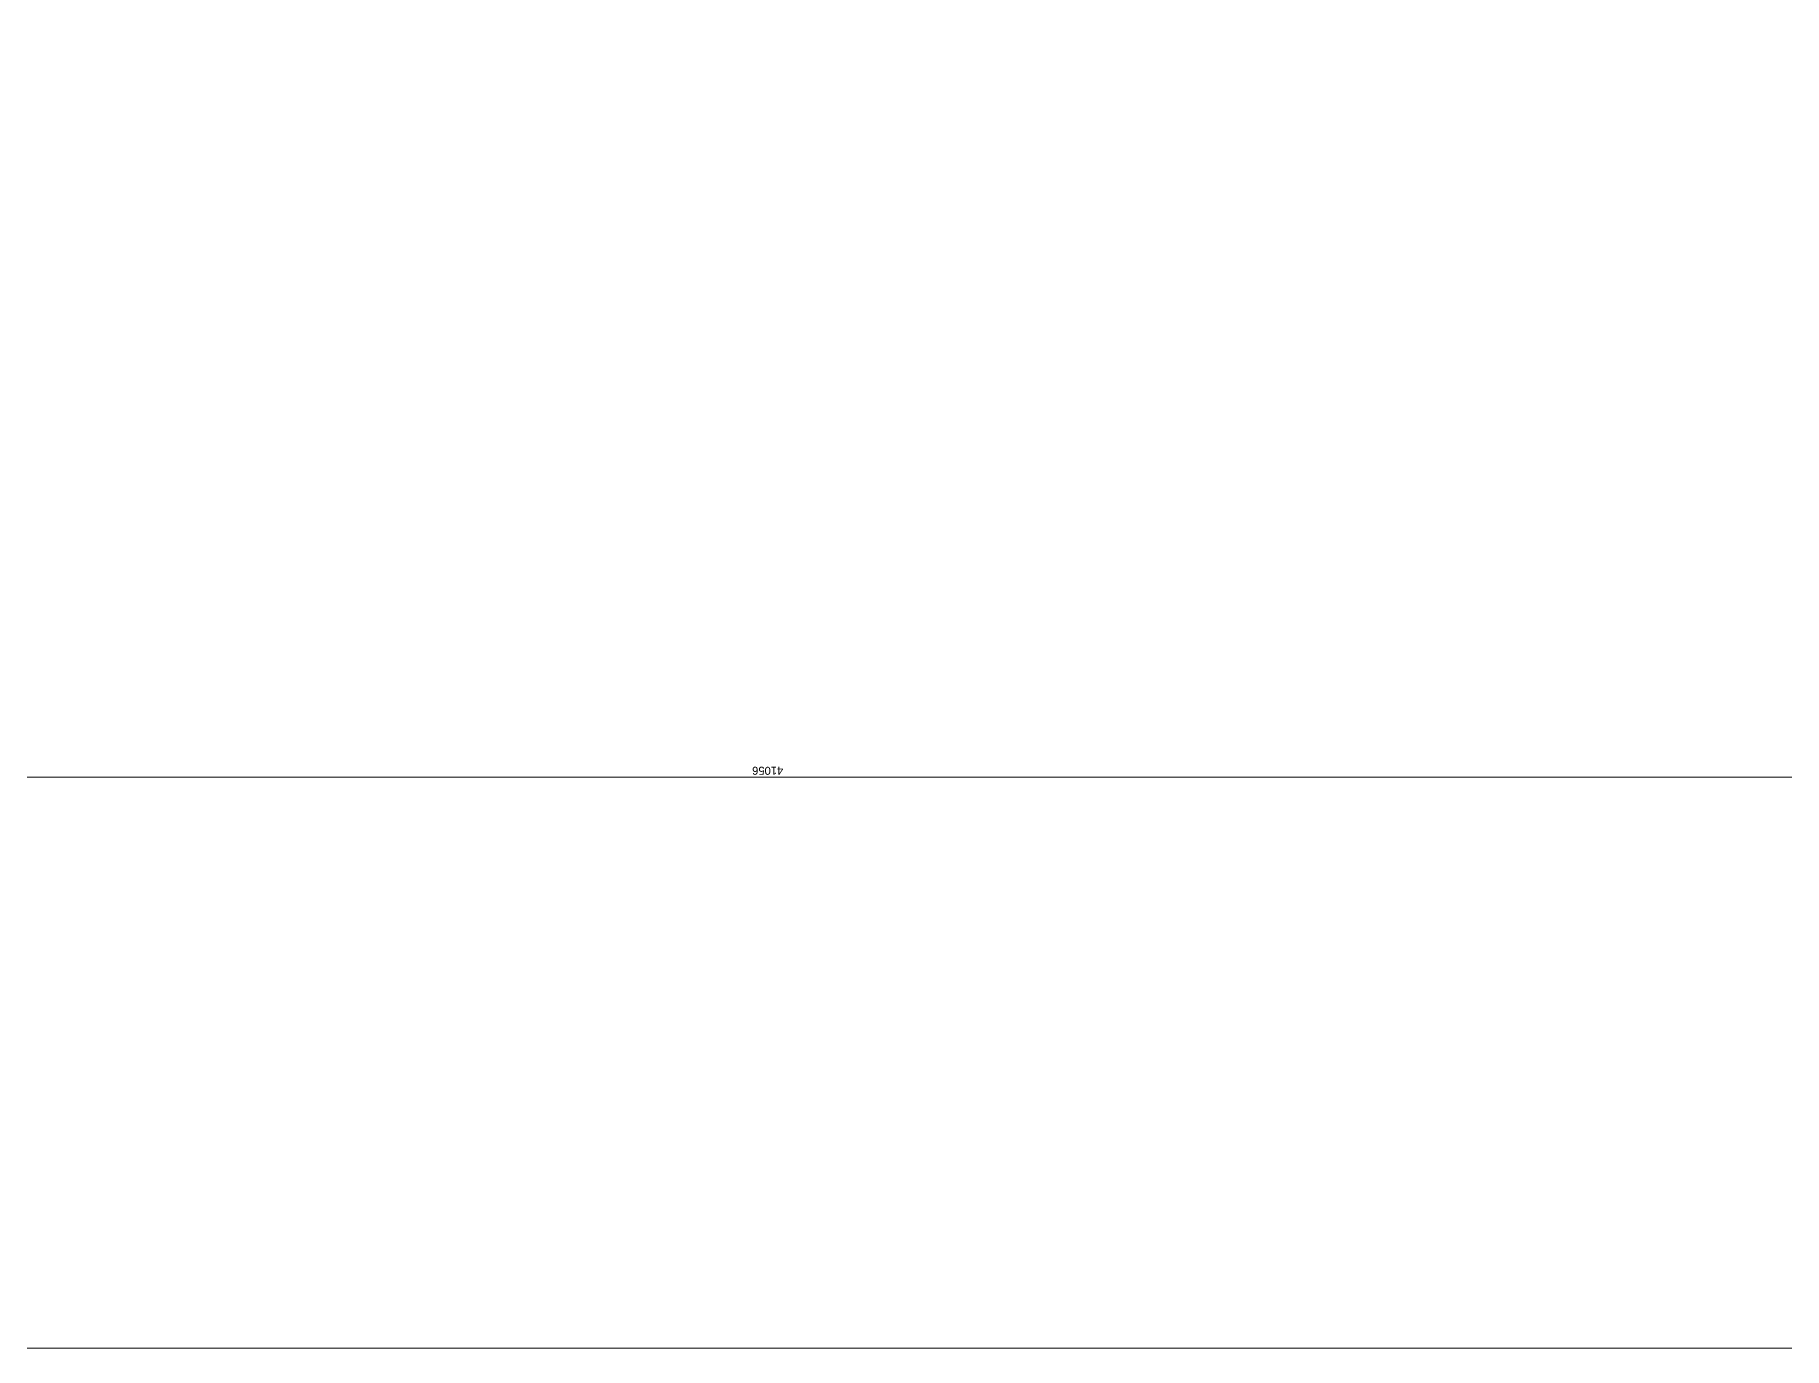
# Model space of a CAD drawing. Header units: millimetres. Extents: x 375520 to 471640, y 4301 to 90506.
# Drawn here: x 430372 to 432558, y 27128 to 28770 of the extents above; entities that cross this region are included whole.
import ezdxf

# ---------------------------------------------------------------- set-up
doc = ezdxf.new("R2010")
doc.units = ezdxf.units.MM
doc.layers.add('FAZA_I_ormari_ugradnja', color=6, linetype='Continuous')
doc.layers.add('GP kota -2.67_PBS_strojarstvo_drenazni_sustav$0$Kote', color=4, linetype='Continuous')
doc.layers.add('GP kota -2.67_PBS_arhitektura$0$PBS_AG_referenca PBS drenaza', color=150, linetype='Continuous', lineweight=13)
doc.styles.add('GP kota -2.67_PBS_strojarstvo_drenazni_sustav$0$Arial', font='arial.ttf')
doc.styles.add('GP kota -2.67_PBS_strojarstvo_drenazni_sustav$0$SIMPLEXCE', font='arial.ttf', dxfattribs={"width": 0.9, "height": 100})
doc.dimstyles.new('GP kota -2.67_PBS_strojarstvo_drenazni_sustav$0$STD', dxfattribs={"dimtxt": 100, "dimasz": 100, "dimexe": 40, "dimexo": 0, "dimgap": 30, "dimtad": 1, "dimdec": 0, "dimdsep": 46, "dimtxsty": 'GP kota -2.67_PBS_strojarstvo_drenazni_sustav$0$SIMPLEXCE', "dimcen": 100, "dimclrt": 256, "dimadec": 0, "dimazin": 0, "dimtfac": 1, "dimtdec": 0, "dimtmove": 0, "dimatfit": 3, "dimfxl": 1, "dimarcsym": 0})

# ---------------------------------------------------------------- blocks, each defined once
blk = doc.blocks.new('*D216')
at = {"layer": 'Defpoints', "color": 0, "transparency": 16777216}
for p in [(410760.5, 29870.6), (410760.5, 27842), (451816, 27620.2)]:
    blk.add_point(p, dxfattribs=at)
at = {"layer": 'GP kota -2.67_PBS_strojarstvo_drenazni_sustav$0$Kote', "color": 0, "lineweight": -2, "transparency": 16777216}
for p, q in [((410760.5, 29867.6), (410760.5, 27838)), ((451806, 27842), (410770.5, 27842)), ((451816, 27623.2), (451816, 27846))]:
    blk.add_line(p, q, dxfattribs=at)
at = {"layer": 'GP kota -2.67_PBS_strojarstvo_drenazni_sustav$0$Kote', "color": 0, "transparency": 16777216}
for points in [[(410770.5, 27843.7), (410770.5, 27840.3), (410760.5, 27842)], [(451806, 27843.7), (451806, 27840.3), (451816, 27842)]]:
    blk.add_solid(points, dxfattribs=at)
at = {"layer": 'GP kota -2.67_PBS_strojarstvo_drenazni_sustav$0$Kote', "transparency": 16777216, "insert": (431288.2, 27850.1), "char_height": 10, "attachment_point": 5, "rotation": 180, "style": 'GP kota -2.67_PBS_strojarstvo_drenazni_sustav$0$Arial'}
blk.add_mtext('41056', dxfattribs=at)
blk = doc.blocks.new('*D217')
at = {"layer": 'Defpoints', "color": 0, "transparency": 16777216}
for p in [(410905.5, 29708.6), (410695.5, 27128.2), (451491, 27128.2)]:
    blk.add_point(p, dxfattribs=at)
at = {"layer": 'GP kota -2.67_PBS_strojarstvo_drenazni_sustav$0$Kote', "color": 0, "lineweight": -2, "transparency": 16777216}
for p, q in [((410902.5, 29708.6), (410691.5, 29708.6)), ((410695.5, 29698.6), (410695.5, 27138.2)), ((451488, 27128.2), (410691.5, 27128.2))]:
    blk.add_line(p, q, dxfattribs=at)
at = {"layer": 'GP kota -2.67_PBS_strojarstvo_drenazni_sustav$0$Kote', "color": 0, "transparency": 16777216}
for points in [[(410693.8, 29698.6), (410697.1, 29698.6), (410695.5, 29708.6)], [(410693.8, 27138.2), (410697.1, 27138.2), (410695.5, 27128.2)]]:
    blk.add_solid(points, dxfattribs=at)
at = {"layer": 'GP kota -2.67_PBS_strojarstvo_drenazni_sustav$0$Kote', "transparency": 16777216, "insert": (410687.4, 28418.4), "char_height": 10, "attachment_point": 5, "rotation": 270, "style": 'GP kota -2.67_PBS_strojarstvo_drenazni_sustav$0$Arial'}
blk.add_mtext('2580', dxfattribs=at)
blk = doc.blocks.new('GP kota -2.67_PBS_strojarstvo_drenazni_sustav')
at = {"layer": 'GP kota -2.67_PBS_strojarstvo_drenazni_sustav$0$Kote'}
for base, p1, p2, angle, picture, middle in [((410760.4622, 27841.9869), (451815.9651, 27620.1786), (410760.4622, 29870.6493), 180, '*D216', (431288.2137, 27850.0927)), ((410695.5, 27128.2), (410905.5, 29708.6), (451491, 27128.2), 270, '*D217', (410687.4, 28418.4))]:
    dim = blk.add_linear_dim(base=base, p1=p1, p2=p2, angle=angle, dimstyle='GP kota -2.67_PBS_strojarstvo_drenazni_sustav$0$STD', override={"dimtxt": 10, "dimasz": 10, "dimexe": 4, "dimexo": 3, "dimgap": 3, "dimtxsty": 'GP kota -2.67_PBS_strojarstvo_drenazni_sustav$0$Arial'}, dxfattribs=at)
    dim.commit()
    dim.dimension.update_dxf_attribs({"geometry": picture, "text_midpoint": middle})
blk = doc.blocks.new('GP kota -2.67_PBS_arhitektura')
at = {"layer": 'GP kota -2.67_PBS_arhitektura$0$PBS_AG_referenca PBS drenaza', "ltscale": 10, "xscale": 0.1, "yscale": 0.1, "zscale": 0.1}
blk.add_blockref('GP kota -2.67_PBS_strojarstvo_drenazni_sustav', (0, 0), dxfattribs=at)

msp = doc.modelspace()

# ---------------------------------------------------------------- block references
at = {"layer": 'FAZA_I_ormari_ugradnja', "ltscale": 10, "xscale": 10, "yscale": 10, "zscale": 10}
msp.add_blockref('GP kota -2.67_PBS_arhitektura', (0, 0), dxfattribs=at)

doc.saveas('drawing.dxf')
